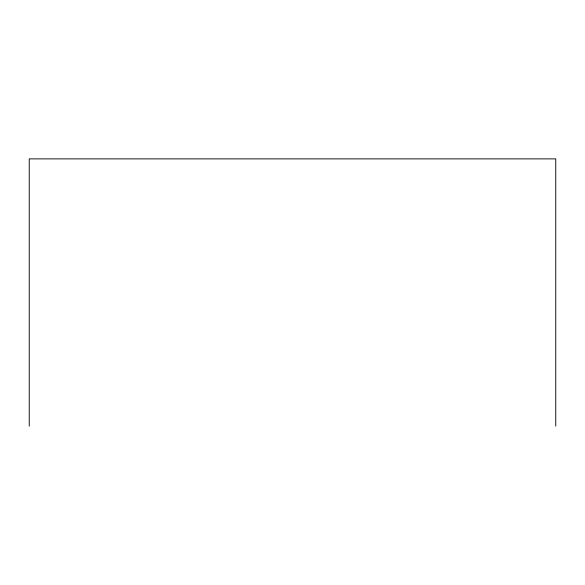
<?xml version="1.0" encoding="UTF-8"?>
<svg xmlns="http://www.w3.org/2000/svg" width="585" height="585" viewBox="0 0 585 585"><rect width="100%" height="100%" fill="white"/><g stroke="black" fill="none" stroke-linecap="round" stroke-linejoin="round"><path stroke-width="0.88" d="M555.75 426.121L555.75 158.879L29.25 158.879L29.25 426.121"/></g></svg>
